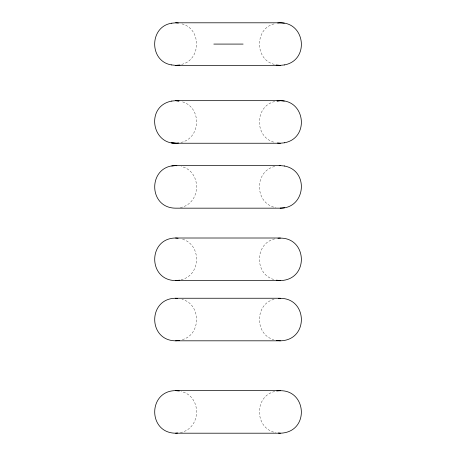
<?xml version="1.0" encoding="UTF-8"?>
<svg xmlns="http://www.w3.org/2000/svg" width="456" height="456" viewBox="0 0 456 456"><rect width="100%" height="100%" fill="white"/><g stroke="black" fill="none" stroke-linecap="round" stroke-linejoin="round"><path stroke-width="0.34" stroke-dasharray="2.28 1.71" d="M274.067 23.889C254.459 28.66 254.716 59.873 274.347 64.382M274.74 101.54C254.174 106.242 254.419 138.008 275.008 142.449M274.74 166.474C253.81 171.291 254.608 203.65 275.675 207.577M274.74 238.887C254.174 243.584 254.419 275.356 275.008 279.79M274.067 299.33C254.801 304.032 254.556 334.544 273.685 339.629M274.74 391.505C253.81 396.321 254.608 428.68 275.675 432.601M181.67 64.382C201.295 59.856 201.552 28.694 181.972 23.889M181.015 142.449C201.586 137.98 201.837 106.276 181.294 101.54M180.359 207.577C201.398 203.615 202.196 171.325 181.294 166.474M181.015 279.79C201.586 275.327 201.837 243.618 181.294 238.887M182.326 339.629C201.449 334.533 201.216 304.067 181.972 299.33M180.359 432.601C201.398 428.646 202.196 396.355 181.294 391.505"/><path stroke-width="0.68" d="M277.653 23.056L280.195 22.8L284.305 23.199M280.126 65.373L284.555 64.923M277.037 100.987L280.411 100.668L277.117 100.987M280.126 143.241L284.555 142.791M171.73 165.995L175.588 165.596L280.411 165.596L279.175 165.727M277.938 238.266C307.384 235.376 310.012 279.796 280.411 280.582L175.588 280.582C147.733 280.411 147.772 238.192 175.588 238.009L280.411 238.009M278.553 298.435C307.657 296.366 309.601 340.108 280.411 340.814L175.588 340.814C147.733 340.643 147.772 298.429 175.588 298.247L280.411 298.247M276.701 391.014C306.808 386.574 310.849 432.197 280.411 433.2L175.588 433.2C147.733 433.029 147.772 390.809 175.588 390.627L280.411 390.627M171.73 23.199L175.873 22.8M179.983 64.974L175.805 65.373L280.195 65.373L276.051 64.974M171.73 101.067L175.873 100.668M171.798 101.067C144.78 105.969 151.688 146.895 178.615 142.973M175.805 165.596C147.847 165.522 147.596 207.976 175.588 208.17L280.411 208.17M175.588 280.582L179.704 280.183M175.588 340.814L179.704 340.421M175.588 433.2L177.646 433M280.195 22.8L175.805 22.8L178.364 23.056M171.798 23.199C149.129 26.442 148.89 61.429 171.553 64.923M213.824 44.084L243.094 44.084M284.447 64.923C309.601 60.3 305.531 22.333 280.126 22.8M175.805 100.668L280.195 100.668L284.305 101.067M284.447 142.791C309.601 138.162 305.531 100.2 280.126 100.668M175.805 143.241L280.195 143.241L277.408 142.973M284.305 165.995C309.436 170.476 305.754 208.552 280.195 208.17L284.555 207.719M178.906 100.987L175.588 100.668L178.986 100.987M280.195 165.596L284.521 165.995M276.336 280.183L280.411 280.582M276.336 340.421L280.411 340.814M278.371 433L280.411 433.2M171.479 64.923L175.873 65.373M171.234 142.791L175.873 143.241M175.588 165.596L176.837 165.727M175.588 238.009L178.079 238.266M175.588 298.247L177.458 298.435M175.588 390.627L179.328 391.014M171.553 142.791L175.588 143.241"/></g></svg>
